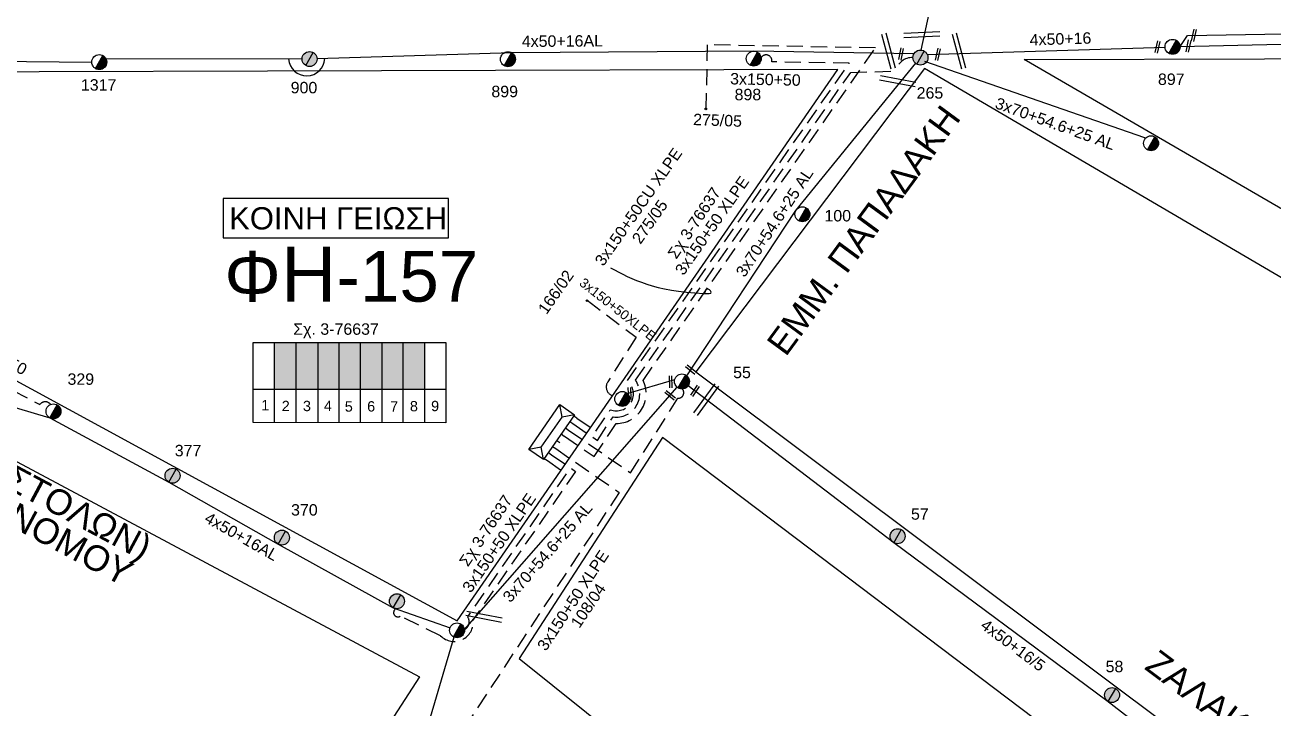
# Model space of a CAD drawing. Header units: millimetres. Extents: x 7477 to 9676, y 1828 to 2857.
# Drawn here: x 9006.6 to 9203.3, y 2629.7 to 2737.3 of the extents above; entities that cross this region are included whole.
import ezdxf
from ezdxf.enums import TextEntityAlignment as Align

# ---------------------------------------------------------------- set-up
doc = ezdxf.new("R2010")
doc.units = ezdxf.units.MM
doc.linetypes.add('DASHED', pattern=[19.05, 12.7, -6.35])
for name, color, linetype, lineweight in [('3x150+50', 7, 'Continuous', 30), ('3x150+50 XLPE', 7, 'SYN_LINE', 30), ('3x150AL+50CUXLPE', 7, 'Continuous', 30), ('3x70+54.6+25 AL', 7, 'SYN_LINE', 30), ('4x50+16', 7, 'Continuous', 30), ('4x50+16_5', 7, 'Continuous', 30), ('4x50+16AL', 7, 'Continuous', 30), ('text διευθύνσεων', 250, 'Continuous', 30), ('Υπόβαθρο ΔΕΗ', 7, 'Continuous', 30)]:
    doc.layers.add(name, color=color, linetype=linetype, lineweight=lineweight)
for name, color, linetype in [('Pillar OTE', 7, 'Continuous'), ('TEXT ΚΑΛΩΔΙΩΝ', 7, 'Continuous'), ('Άγνωστα', 7, 'Continuous'), ('Επιγραφές - Σχήματα', 7, 'Continuous'), ('Καλώδια ΧΤ   3x150+50CU', 7, 'DASHED'), ('Καλώδια ΧΤ   3x150AL+50CU', 7, 'DASHED'), ('Μηχανική τομή', 7, 'Continuous'), ('Στύλος Ξύλινος', 7, 'Continuous'), ('Στύλος Ξύλινος @ 1', 7, 'Continuous'), ('Στύλος ΦΜ', 7, 'Continuous'), ('Στύλος ΦΜ @ 1', 7, 'Continuous'), ('Συνδέσεις', 7, 'Continuous'), ('Τομή', 7, 'Continuous'), ('Υποσταθμός πόλεως', 7, 'Continuous')]:
    doc.layers.add(name, color=color, linetype=linetype)
doc.styles.add('arial', font='ARIAL.TTF')
doc.styles.get("Standard").update_dxf_attribs({"font": 'ARIAL.TTF'})
doc.linetypes.add('SYN_LINE', pattern='A,0.5,-0.0001,["/\\/\\/\\/",Standard,S=0.1,R=0,X=0,Y=-0.05],-0.25', length=0.7501)

# ---------------------------------------------------------------- blocks, each defined once
blk = doc.blocks.new('ΥΠΑΡΧΩΝ ΤΣΙΜΕΝΤΕΝΙΟΣ ΣΤΥΛΟΣ')
at = {"layer": 'Στύλος ΦΜ'}
blk.add_hatch(color=7, dxfattribs=at).paths.add_polyline_path([(-1.29, -2.28, 0.574793), (2.62, 0, 0.268822), (1.3, 2.27)])
at = {"layer": 'Στύλος ΦΜ', "color": 7}
blk.add_line((-1.29, -2.28), (1.3, 2.27), dxfattribs=at)
blk.add_circle((0, 0), 2.62, dxfattribs=at)
at = {"layer": 'Στύλος ΦΜ', "flags": 4}
for tag, p in [('ΑΡΙΘΜΟΣ', (-4.68, 8.05)), ('ΤΥΠΟΣ', (-4.91, 3.03))]:
    blk.add_attdef(tag, p, '', height=4, dxfattribs=at)
blk = doc.blocks.new('ΥΠΑΡΧΩΝ ΞΥΛΙΝΟΣ ΣΤΥΛΟΣ')
at = {"layer": 'Στύλος Ξύλινος'}
h = blk.add_hatch(color=7, dxfattribs=at)
h.paths.add_polyline_path([(-2.62, 0, 0.270008), (-1.29, -2.28), (1.3, 2.27, 0.576266)])
h.paths.add_polyline_path([(-1.29, -2.28, 0.574793), (2.62, 0, 0.268822), (1.3, 2.27)])
at = {"layer": 'Στύλος Ξύλινος', "color": 7}
blk.add_line((-1.29, -2.28), (1.3, 2.27), dxfattribs=at)
blk.add_circle((0, 0), 2.62, dxfattribs=at)
at = {"layer": 'Στύλος Ξύλινος', "flags": 4}
for tag, p in [('ΑΡΙΘΜΟΣ', (-4.91, 8.6)), ('ΤΥΠΟΣ', (-4.85, 3.39))]:
    blk.add_attdef(tag, p, '', height=4, dxfattribs=at)
blk = doc.blocks.new('ΥΠΟΣΤΑΘΜΟΣ ΠΟΛΕΩΣ 8 ΑΝΑΧΩΡΗΣΕΩΝ')
at = {"layer": 'Υποσταθμός πόλεως', "linetype": 'Continuous', "ltscale": 40}
for p, q in [((-8.18, -2.82), (-8.18, -4)), ((-5.9, -2.82), (-5.9, -4)), ((-3.55, -2.82), (-3.55, -4)), ((-1.28, -2.82), (-1.28, -4)), ((1.23, -2.82), (1.23, -4)), ((3.56, -2.82), (3.56, -4)), ((6.03, -2.82), (6.03, -4)), ((8.16, -2.82), (8.16, -4))]:
    blk.add_line(p, q, dxfattribs=at)
blk.add_lwpolyline([(-8.57, 2.82), (8.57, 2.82), (8.57, -2.82), (-8.57, -2.82)], close=True, dxfattribs=at)
for points in [[(-5.75, 0), (-8.57, 2.82)], [(5.75, 0), (8.57, 2.82)], [(-8.57, -2.82), (-5.75, 0)], [(-5.75, 0), (5.75, 0)], [(8.57, -2.82), (5.75, 0)]]:
    blk.add_lwpolyline(points, dxfattribs=at)
at = {"layer": 'Υποσταθμός πόλεως', "linetype": 'SYN_LINE', "ltscale": 40, "flags": 1}
for tag, p in [('ΜΕΤΑΣΧΗΜΑΤΙΣΜΟΣ', (9.59, 1.44)), ('ΙΣΧΥΣ', (9.57, -1.35)), ('ΑΡΙΘΜΟΣ', (9.69, -4.07))]:
    blk.add_attdef(tag, p, '', height=1.8, dxfattribs=at)
blk = doc.blocks.new('ΜΗΧΑΝΙΚΗ ΤΟΜΗ')
at = {"layer": 'Μηχανική τομή', "ltscale": 40}
for p, q in [((-1.89, 0.78), (5.69, 0.78)), ((-1.89, -0.77), (5.69, -0.77))]:
    blk.add_line(p, q, dxfattribs=at)
blk = doc.blocks.new('ΤΟΜΗ')
at = {"layer": 'Τομή', "ltscale": 40}
for p, q in [((-5.68, 0), (17.06, 0)), ((-5.68, -2.77), (17.06, -2.77))]:
    blk.add_line(p, q, dxfattribs=at)
blk = doc.blocks.new('_ΣΥΝΔΕΣΗ')
at = {"layer": 'Συνδέσεις', "linetype": 'SYN_LINE', "ltscale": 40}
blk.add_hatch(color=256, dxfattribs=at).paths.add_polyline_path([(0.5, -0.01, 1), (-0.5, -0.01, 1)])
at = {"layer": 'Συνδέσεις'}
blk.add_circle((0, -0.01), 0.5, dxfattribs=at)

msp = doc.modelspace()

# ---------------------------------------------------------------- hatches: boundary and pattern name
at = {"layer": 'Καλώδια ΧΤ   3x150AL+50CU', "linetype": 'DASHED', "lineweight": -3, "ltscale": 0.2}
h = msp.add_hatch(color=1, dxfattribs=at)
h.dxf.hatch_style = 1
h.paths.add_polyline_path([(9049.36, 2687.31), (9045.92, 2687.31), (9045.92, 2679.95), (9049.36, 2679.95)])
h = msp.add_hatch(color=27, dxfattribs=at)
h.dxf.hatch_style = 1
h.paths.add_polyline_path([(9049.36, 2679.95), (9052.8, 2679.94), (9052.8, 2687.31), (9049.36, 2687.31)])
h = msp.add_hatch(color=5, dxfattribs=at)
h.dxf.hatch_style = 1
h.paths.add_polyline_path([(9056.04, 2687.31), (9052.74, 2687.31), (9052.74, 2679.95), (9056.04, 2679.94)])
h = msp.add_hatch(color=2, dxfattribs=at)
h.dxf.hatch_style = 1
h.paths.add_polyline_path([(9059.46, 2687.31), (9056.16, 2687.31), (9056.16, 2679.94), (9059.46, 2679.94)])
h = msp.add_hatch(color=173, dxfattribs=at)
h.dxf.hatch_style = 1
h.paths.add_polyline_path([(9062.88, 2687.31), (9059.58, 2687.31), (9059.58, 2679.94), (9062.88, 2679.94)])
h = msp.add_hatch(color=30, dxfattribs=at)
h.dxf.hatch_style = 1
h.paths.add_polyline_path([(9062.88, 2679.93), (9066.32, 2679.93), (9066.32, 2687.3), (9062.88, 2687.3)])
h = msp.add_hatch(color=85, dxfattribs=at)
h.dxf.hatch_style = 1
h.paths.add_polyline_path([(9066.22, 2679.95), (9069.65, 2679.94), (9069.66, 2687.31), (9066.22, 2687.31)])

# ---------------------------------------------------------------- linework, layer by layer
at = {"layer": '3x150+50', "color": 5, "lineweight": -3, "ltscale": 0.2}
msp.add_lwpolyline([(9147.83, 2733.39), (9149.2, 2739.63), (9149.2, 2739.63)], dxfattribs=at)
at = {"layer": '3x150+50', "color": 2, "linetype": 'DASHED', "lineweight": -3, "ltscale": 0.2}
msp.add_lwpolyline([(8987.89, 2688.67), (9008.93, 2677.5, -0.491654), (9010.66, 2677.53, 12.695795)], format="xyb", dxfattribs=at)
at = {"layer": '3x150+50 XLPE', "color": 1, "linetype": 'DASHED', "lineweight": -3, "ltscale": 0.2}
msp.add_lwpolyline([(9093.58, 2675.39), (9096.58, 2673.32), (9098.84, 2676.69, 0.840576), (9101.55, 2681.28), (9136.51, 2731.3), (9124.3, 2731.55, 0.830083), (9122.62, 2732.2, -1.856214)], format="xyb", dxfattribs=at)
at = {"layer": '3x150+50 XLPE', "color": 173, "linetype": 'DASHED', "lineweight": -3, "ltscale": 0.2}
for points in [[(9095.2, 2693.94), (9102.93, 2688.12), (9098.44, 2681.08, 0.587844), (9099.65, 2678.83, 1.820431)], [(9092.27, 2673.5), (9102.05, 2666.75), (9109.52, 2678.51, 0.675297), (9110.19, 2679.98, -2.432913)]]:
    msp.add_lwpolyline(points, format="xyb", dxfattribs=at)
at = {"layer": '3x150+50 XLPE', "color": 30, "linetype": 'DASHED', "lineweight": -3, "ltscale": 0.2}
msp.add_lwpolyline([(9090.25, 2670.57), (9100.26, 2663.67), (9071, 2619.17, -0.42247), (9067.9, 2614.96), (9072.21, 2611.97), (9067.11, 2605.46), (9064.93, 2606.82, 0.473131), (9062.28, 2605.92), (9055.1, 2594.69), (9058.94, 2591.68), (9053.26, 2584.32), (9066.8, 2573.87), (9057.9, 2562.33)], format="xyb", dxfattribs=at)
at = {"layer": '3x150+50 XLPE', "color": 2, "linetype": 'DASHED', "lineweight": -3, "ltscale": 0.2}
msp.add_lwpolyline([(9089.58, 2669.61), (9093.39, 2666.98), (9077.19, 2643.5, -0.7215), (9072.11, 2641.06), (9065.73, 2644.15, -1.089012), (9065.11, 2645.34)], format="xyb", dxfattribs=at)
at = {"layer": '3x150+50 XLPE', "color": 5, "linetype": 'DASHED', "lineweight": -3, "ltscale": 0.2}
msp.add_lwpolyline([(9088.94, 2668.67), (9091.92, 2666.61), (9076.36, 2644.07, -0.455039), (9075.87, 2642.03)], format="xyb", dxfattribs=at)
at = {"layer": '3x150AL+50CUXLPE', "color": 85, "linetype": 'DASHED', "lineweight": -3, "ltscale": 0.2}
msp.add_lwpolyline([(9091.61, 2672.54), (9096.3, 2669.3), (9099.79, 2674.52, 0.556386), (9104.01, 2681.31), (9140.63, 2733.73), (9114.12, 2734.21), (9113.93, 2724.17)], format="xyb", dxfattribs=at)
at = {"layer": '3x150AL+50CUXLPE', "color": 27, "linetype": 'DASHED', "lineweight": -3, "ltscale": 0.2}
msp.add_lwpolyline([(9092.97, 2674.51), (9096.81, 2671.87), (9099.28, 2675.55, 0.656356), (9102.82, 2681.35), (9136.74, 2729.87), (9143.85, 2730.08, -0.377999), (9146.55, 2732.2, 0.595147)], format="xyb", dxfattribs=at)
at = {"layer": '3x70+54.6+25 AL', "color": 27, "linetype": 'SYN_LINE', "lineweight": -3, "ltscale": 15}
for points in [[(9188.64, 2733.94), (9189.81, 2735.67), (9226.44, 2736.32), (9227.31, 2734.83), (9228.12, 2736.39), (9267.89, 2736.46), (9268.7, 2735.19), (9269.79, 2736.5), (9286.26, 2735.14), (9286.84, 2734.17)], [(9188.64, 2733.94), (9227.31, 2734.83), (9268.7, 2735.19), (9286.28, 2733.29)]]:
    msp.add_lwpolyline(points, dxfattribs=at)
at = {"layer": '3x70+54.6+25 AL', "color": 1, "linetype": 'SYN_LINE', "lineweight": -3, "ltscale": 15}
msp.add_lwpolyline([(8970.72, 2731.98), (9017.13, 2731.5)], dxfattribs=at)
at = {"layer": '3x70+54.6+25 AL', "color": 173, "linetype": 'SYN_LINE', "lineweight": -3, "ltscale": 15}
for points in [[(9110.93, 2682.04), (9128.11, 2708.09), (9146.98, 2731.3)], [(9075.87, 2642.03), (9109.37, 2680.27)]]:
    msp.add_lwpolyline(points, dxfattribs=at)
at = {"layer": '3x70+54.6+25 AL', "color": 7, "linetype": 'SYN_LINE', "ltscale": 20}
msp.add_lwpolyline([(9148.36, 2731.62), (9183.05, 2719.62)], dxfattribs=at)
at = {"layer": '3x70+54.6+25 AL', "color": 173, "linetype": 'SYN_LINE', "lineweight": -3, "ltscale": 10}
msp.add_lwpolyline([(9101.52, 2679.27), (9109.02, 2681.47)], dxfattribs=at)
at = {"layer": '3x70+54.6+25 AL', "color": 5, "linetype": 'SYN_LINE', "lineweight": -3, "ltscale": 15}
msp.add_lwpolyline([(9074.2, 2640.85), (9067.66, 2618.7), (9062.32, 2609.35), (9054.21, 2594.71)], dxfattribs=at)
at = {"layer": '4x50+16', "color": 27, "lineweight": -3, "ltscale": 0.2}
msp.add_lwpolyline([(9148.8, 2732.71), (9186.28, 2733.87)], dxfattribs=at)
at = {"layer": '4x50+16_5', "color": 30, "lineweight": -3, "ltscale": 0.2}
msp.add_lwpolyline([(9111.12, 2680.49), (9143.55, 2655.74), (9177.11, 2630.86), (9206.02, 2608.54), (9232.39, 2589.79), (9259.49, 2568.51), (9295.99, 2542.42)], dxfattribs=at)
at = {"layer": '4x50+16AL', "color": 1, "lineweight": -3, "ltscale": 0.2}
for points in [[(9146.69, 2732.78), (9121.48, 2733.22), (9083.31, 2732.97), (9052.63, 2732.01)], [(9050.27, 2731.94), (9019.37, 2732)]]:
    msp.add_lwpolyline(points, dxfattribs=at)
at = {"layer": '4x50+16AL', "color": 2, "lineweight": -3, "ltscale": 0.2}
msp.add_lwpolyline([(8928.18, 2711.57), (8954.35, 2698.76), (8983.69, 2683.42), (9010.52, 2675.41), (9029.28, 2665.28), (9046.51, 2655.52), (9064.65, 2645.48), (9073.59, 2642.31)], dxfattribs=at)
at = {"layer": 'Pillar OTE', "lineweight": -3, "ltscale": 40}
for points in [[(9042.59, 2674.67), (9042.59, 2687.31), (9072.92, 2687.31), (9072.92, 2674.64), (9042.59, 2674.67)], [(9045.92, 2674.67), (9045.92, 2687.31)], [(9049.36, 2674.67), (9049.36, 2687.31)], [(9052.8, 2674.66), (9052.8, 2687.31)], [(9056.1, 2674.66), (9056.1, 2687.31)], [(9059.48, 2674.65), (9059.48, 2687.31)], [(9062.88, 2674.65), (9062.88, 2687.31)], [(9066.21, 2674.65), (9066.22, 2687.31)], [(9069.6, 2674.64), (9069.6, 2687.31)], [(9042.59, 2679.95), (9072.92, 2679.92)]]:
    msp.add_lwpolyline(points, dxfattribs=at)
at = {"layer": 'Επιγραφές - Σχήματα', "color": 190, "lineweight": -3}
msp.add_lwpolyline([(9037.82, 2703.79), (9073.34, 2703.79), (9073.34, 2709.97), (9037.82, 2709.97)], close=True, dxfattribs=at)
at = {"layer": 'Καλώδια ΧΤ   3x150+50CU', "color": 7, "linetype": 'Continuous', "ltscale": 0.2}
msp.add_arc((9051, 2732.18), 2.86, 183.8365, 357.4649, dxfattribs=at)
at = {"layer": 'Υπόβαθρο ΔΕΗ', "lineweight": -3}
for points in [[(9164.06, 2731.88), (9277.73, 2732.23), (9258.91, 2676.83)], [(9134.69, 2730.34), (8918.92, 2729.68), (8918.54, 2729.63), (8918.35, 2729.6), (8918.22, 2729.49), (8918.05, 2729.32), (8917.99, 2729.14), (8917.98, 2728.94), (8918.04, 2728.75), (8918.21, 2728.6), (8918.59, 2728.41), (9074.72, 2643.44)]]:
    msp.add_lwpolyline(points, close=True, dxfattribs=at)
for points in [[(9255.52, 2667.65), (9148.39, 2730.48), (9112.34, 2682.68), (9230.74, 2593.93)], [(8888.96, 2645.97), (8851.55, 2594.18), (8839.99, 2601.61), (8898.38, 2725.66), (9068.79, 2634.61), (9055.6, 2614.21)], [(9220.02, 2586.87), (9107.09, 2672.33), (9084.47, 2637.5), (9180.23, 2560.67)]]:
    msp.add_lwpolyline(points, dxfattribs=at)
msp.add_spline([(9098.88, 2699.07), (9113.59, 2695.02), (9114.75, 2695.25), (9114.08, 2695.72), (9113.52, 2694.92), (9113.4, 2694.91)], degree=3, dxfattribs=at)

# ---------------------------------------------------------------- block references
at = {"layer": 'Μηχανική τομή', "lineweight": -3, "xscale": 0.2499999999999996, "yscale": 0.2499999999999996, "zscale": 0.4999999999999997}
for p, rotation in [((9190.9, 2736.19), 257.716989652769), ((9185.17, 2734.34), 257.716989652769), ((9190.03, 2734.48), 257.716989652769), ((9144.74, 2733.24), 257.716989652769), ((9150.55, 2733.17), 257.716989652769), ((9111.2, 2683.35), 321.0994914840042), ((9108.32, 2681.55), 272.3236392139241), ((9101.84, 2679.73), 272.3236392139241), ((9107.91, 2679.3), 321.0994914840042), ((9112.44, 2680.07), 234.9680245887962)]:
    msp.add_blockref('ΜΗΧΑΝΙΚΗ ΤΟΜΗ', p, dxfattribs=dict(at, rotation=rotation))
at = {"layer": 'Στύλος Ξύλινος @ 1', "lineweight": -3, "ltscale": 40}
ref = msp.add_blockref('ΥΠΑΡΧΩΝ ΞΥΛΙΝΟΣ ΣΤΥΛΟΣ', (9051.45, 2731.98), dxfattribs=dict(at, xscale=0.4499999999998181, yscale=0.4499999999998181, zscale=0.4499999999998181))
ref.add_attrib('ΤΥΠΟΣ', '900', (9048.48, 2726.57), dxfattribs={"layer": 'Στύλος Ξύλινος', "height": 1.8, "flags": 4})
ref = msp.add_blockref('ΥΠΑΡΧΩΝ ΞΥΛΙΝΟΣ ΣΤΥΛΟΣ', (9147.73, 2732.21), dxfattribs=dict(at, xscale=0.4499999999998181, yscale=0.4499999999998181, zscale=0.4499999999998181))
ref.add_attrib('ΤΥΠΟΣ', '265', (9147.13, 2725.74), dxfattribs={"layer": 'Στύλος Ξύλινος', "height": 1.8, "flags": 4})
ref = msp.add_blockref('ΥΠΑΡΧΩΝ ΞΥΛΙΝΟΣ ΣΤΥΛΟΣ', (9029.86, 2666.3), dxfattribs=dict(at, xscale=0.4499999999998369, yscale=0.4499999999998369, zscale=0.4499999999998369))
ref.add_attrib('ΤΥΠΟΣ', '377', (9030.21, 2669.36), dxfattribs={"layer": 'Στύλος Ξύλινος', "height": 1.8, "rotation": 360, "flags": 4})
ref = msp.add_blockref('ΥΠΑΡΧΩΝ ΞΥΛΙΝΟΣ ΣΤΥΛΟΣ', (9047.09, 2656.54), dxfattribs=dict(at, xscale=0.4499999999997381, yscale=0.4499999999997381, zscale=0.4499999999997381))
ref.add_attrib('ΤΥΠΟΣ', '370', (9048.54, 2660.01), dxfattribs={"layer": 'Στύλος Ξύλινος', "height": 1.8, "rotation": 360, "flags": 4})
ref = msp.add_blockref('ΥΠΑΡΧΩΝ ΞΥΛΙΝΟΣ ΣΤΥΛΟΣ', (9144.13, 2656.76), dxfattribs=dict(at, xscale=0.4499999999998181, yscale=0.4499999999998181, zscale=0.4499999999998181))
ref.add_attrib('ΤΥΠΟΣ', '57', (9146.24, 2659.36), dxfattribs={"layer": 'Στύλος Ξύλινος', "height": 1.8, "flags": 4})
at = {"layer": 'Στύλος Ξύλινος @ 1', "lineweight": -3, "ltscale": 40, "xscale": 0.4499999999998181, "yscale": 0.4499999999998181, "zscale": 0.4499999999998181}
msp.add_blockref('ΥΠΑΡΧΩΝ ΞΥΛΙΝΟΣ ΣΤΥΛΟΣ', (9065.23, 2646.51), dxfattribs=at)
at = {"layer": 'Στύλος Ξύλινος @ 1', "lineweight": -3, "ltscale": 40}
ref = msp.add_blockref('ΥΠΑΡΧΩΝ ΞΥΛΙΝΟΣ ΣΤΥΛΟΣ', (9177.92, 2631.72), dxfattribs=dict(at, xscale=0.4499999999998181, yscale=0.4499999999998181, zscale=0.4499999999998181))
ref.add_attrib('ΤΥΠΟΣ', '58', (9176.91, 2635.32), dxfattribs={"layer": 'Στύλος Ξύλινος', "height": 1.8, "flags": 4})
at = {"layer": 'Στύλος ΦΜ @ 1', "lineweight": -3, "ltscale": 40}
ref = msp.add_blockref('ΥΠΑΡΧΩΝ ΤΣΙΜΕΝΤΕΝΙΟΣ ΣΤΥΛΟΣ', (9187.46, 2733.9), dxfattribs=dict(at, xscale=0.449999999999818, yscale=0.449999999999818, zscale=0.449999999999818))
ref.add_attrib('ΤΥΠΟΣ', '897', (9185.16, 2727.89), dxfattribs={"layer": 'Στύλος ΦΜ', "height": 1.8, "flags": 4})
ref = msp.add_blockref('ΥΠΑΡΧΩΝ ΤΣΙΜΕΝΤΕΝΙΟΣ ΣΤΥΛΟΣ', (9018.31, 2731.49), dxfattribs=dict(at, xscale=0.449999999999825, yscale=0.449999999999825, zscale=0.449999999999825))
ref.add_attrib('ΑΡΙΘΜΟΣ', '1317', (9015.42, 2727), dxfattribs={"layer": 'Στύλος ΦΜ', "height": 1.8, "flags": 4})
ref = msp.add_blockref('ΥΠΑΡΧΩΝ ΤΣΙΜΕΝΤΕΝΙΟΣ ΣΤΥΛΟΣ', (9082.72, 2731.95), dxfattribs=dict(at, xscale=0.4499999999997619, yscale=0.4499999999997619, zscale=0.4499999999997619))
ref.add_attrib('ΤΥΠΟΣ', '899', (9080.11, 2725.96), dxfattribs={"layer": 'Στύλος ΦΜ', "height": 1.8, "flags": 4})
ref = msp.add_blockref('ΥΠΑΡΧΩΝ ΤΣΙΜΕΝΤΕΝΙΟΣ ΣΤΥΛΟΣ', (9121.46, 2732.04), dxfattribs=dict(at, xscale=0.4499999999998462, yscale=0.4499999999998462, zscale=0.4499999999998462))
ref.add_attrib('ΤΥΠΟΣ', '898', (9118.44, 2725.48), dxfattribs={"layer": 'Στύλος ΦΜ', "height": 1.8, "flags": 4})
at = {"layer": 'Στύλος ΦΜ @ 1', "lineweight": -3, "ltscale": 40, "xscale": 0.4499999999998181, "yscale": 0.4499999999998181, "zscale": 0.4499999999998181}
for p in [(9184.07, 2718.7), (9100.74, 2678.39), (9074.7, 2641.92)]:
    msp.add_blockref('ΥΠΑΡΧΩΝ ΤΣΙΜΕΝΤΕΝΙΟΣ ΣΤΥΛΟΣ', p, dxfattribs=at)
at = {"layer": 'Στύλος ΦΜ @ 1', "lineweight": -3, "ltscale": 40}
ref = msp.add_blockref('ΥΠΑΡΧΩΝ ΤΣΙΜΕΝΤΕΝΙΟΣ ΣΤΥΛΟΣ', (9129.13, 2707.51), dxfattribs=dict(at, xscale=0.449999999999818, yscale=0.449999999999818, zscale=0.449999999999818))
ref.add_attrib('ΤΥΠΟΣ', '100', (9132.6, 2706.38), dxfattribs={"layer": 'Στύλος ΦΜ', "height": 1.8, "flags": 4})
ref = msp.add_blockref('ΥΠΑΡΧΩΝ ΤΣΙΜΕΝΤΕΝΙΟΣ ΣΤΥΛΟΣ', (9110.15, 2681.15), dxfattribs=dict(at, xscale=0.4499999999997051, yscale=0.4499999999997051, zscale=0.4499999999997051))
ref.add_attrib('ΤΥΠΟΣ', '55', (9118.21, 2681.67), dxfattribs={"layer": 'Στύλος ΦΜ', "height": 1.8, "rotation": 360, "flags": 4})
ref = msp.add_blockref('ΥΠΑΡΧΩΝ ΤΣΙΜΕΝΤΕΝΙΟΣ ΣΤΥΛΟΣ', (9011.1, 2676.44), dxfattribs=dict(at, xscale=0.4499999999999484, yscale=0.4499999999999484, zscale=0.4499999999999484))
ref.add_attrib('ΤΥΠΟΣ', '329', (9013.31, 2680.62), dxfattribs={"layer": 'Στύλος ΦΜ', "height": 1.8, "flags": 4})
at = {"layer": 'Συνδέσεις', "lineweight": -3, "xscale": 0.25, "yscale": 0.25, "zscale": 0.25}
for p in [(9113.91, 2724.12), (9095.19, 2693.88)]:
    msp.add_blockref('_ΣΥΝΔΕΣΗ', p, dxfattribs=at)
at = {"layer": 'Τομή', "lineweight": -3}
for p, xscale, yscale, zscale, rotation in [((9142.64, 2734.72), 0.2499999999999995, 0.2499999999999995, 0.2499999999999995, 284.945410269478), ((9146.52, 2736.12), 0.2499999999999995, 0.2499999999999995, 0.2499999999999995, 2.531092640073206), ((9153.75, 2734.72), 0.2499999999999995, 0.2499999999999995, 0.2499999999999995, 284.945410269478), ((9142.82, 2729.13), 0.2499999999999995, 0.2499999999999995, 0.2499999999999995, 349.2121204036406), ((9112.86, 2677.36), 0.2499999999999996, 0.2499999999999996, 0.2499999999999996, 53.64867218581642), ((9077.62, 2644.7), 0.2499999999999995, 0.2499999999999995, 0.2499999999999995, 349.2121204036406)]:
    msp.add_blockref('ΤΟΜΗ', p, dxfattribs=dict(at, xscale=xscale, yscale=yscale, zscale=zscale, rotation=rotation))
at = {"layer": 'Υποσταθμός πόλεως', "lineweight": -3, "xscale": 0.4999999999999998, "yscale": 0.4999999999999998, "zscale": 0.4999999999999998, "rotation": 55.38912009270964}
msp.add_blockref('ΥΠΟΣΤΑΘΜΟΣ ΠΟΛΕΩΣ 8 ΑΝΑΧΩΡΗΣΕΩΝ', (9089.61, 2673.17), dxfattribs=at)

# ---------------------------------------------------------------- texts
at = {"lineweight": -3, "ltscale": 30, "char_height": 1.63, "width": 11.2573, "attachment_point": 1}
for s, insert in [('1', (9043.84, 2678.23)), ('2', (9047.07, 2678.1)), ('3', (9050.41, 2678.1)), ('4', (9053.71, 2678.1)), ('5', (9057.01, 2678.02)), ('6', (9060.53, 2678.04)), ('7', (9064.16, 2678.04)), ('8', (9067.27, 2678.07)), ('9', (9070.61, 2678.1))]:
    msp.add_mtext(s, dxfattribs=dict(at, insert=insert))
at = {"layer": 'text διευθύνσεων', "color": 7, "lineweight": -3}
for s, rotation, p in [('(ΑΓ. ΑΠΟΣΤΟΛΩΝ)', 331.8846, (9004.51, 2666.12)), ('ΑΝΤ. ΟΙΚΟΝΟΜΟΥ', 331.8846, (9001.32, 2662.15)), ('ΖΑΛΑΚΩΣΤΑ', 323.1442, (9197.31, 2627.59))]:
    msp.add_text(s, height=4, rotation=rotation, dxfattribs=at).set_placement(p, align=Align.MIDDLE_CENTER)
at = {"layer": 'text διευθύνσεων', "color": 7, "lineweight": -3, "ltscale": 40, "insert": (9123.27, 2687.29), "char_height": 4, "width": 94.4586, "attachment_point": 1, "rotation": 53.6766, "style": 'arial'}
msp.add_mtext('ΕΜΜ. ΠΑΠΑΔΑΚΗ', dxfattribs=at)
at = {"layer": 'TEXT ΚΑΛΩΔΙΩΝ', "linetype": 'Continuous', "lineweight": -3, "ltscale": 0.2}
for s, height, rotation, p in [('4x50+16', 1.8, 1.7724, (9169.8, 2735.16)), ('4x50+16AL', 1.8, 0.3716, (9091.3, 2734.82)), ('3x150+50 ', 1.8, 358.7984, (9123.65, 2728.76)), ('3x70+54.6+25 AL', 1.8, 340.2697, (9168.98, 2721.78)), ('3x150+50CU XLPE', 1.8, 55.0449, (9103.28, 2708.68)), ('3x150+50 XLPE', 1.8, 55.0449, (9114.88, 2705.73)), ('3x70+54.6+25 AL', 1.8, 56.5929, (9124.72, 2706.22)), ('3x150+50XLPE', 1.5, 321.8621, (9100.04, 2692.51)), ('3x150+50', 1.8, 332.0281, (9001.82, 2685.48)), ('3x150+50 XLPE', 1.8, 55.3891, (9081.32, 2655.72)), ('3x70+54.6+25 AL', 1.8, 48.7759, (9088.95, 2654.23)), ('4x50+16AL', 1.8, 330.4662, (9040.74, 2656.72)), ('3x150+50 XLPE', 1.8, 56.6701, (9092.96, 2646.64)), ('4x50+16/5', 1.8, 323.4483, (9162.33, 2639.58))]:
    msp.add_text(s, height=height, rotation=rotation, dxfattribs=at).set_placement(p, align=Align.MIDDLE_CENTER)
at = {"layer": 'Άγνωστα', "lineweight": -3, "ltscale": 40, "char_height": 1.8, "width": 27.758, "attachment_point": 1, "style": 'arial'}
for s, insert, rotation in [('275/05', (9111.95, 2723.37), 357.865), ('Σχ 3-76637', (9107.76, 2701.32), 56.2451), ('275/05', (9102.13, 2703.7), 55), ('166/02', (9087.32, 2692.62), 55), ('Σχ 3-76637', (9074.91, 2652.82), 56.2451), ('108/04', (9092.48, 2643.13), 56.2451)]:
    msp.add_mtext(s, dxfattribs=dict(at, insert=insert, rotation=rotation))
at = {"layer": 'Άγνωστα', "lineweight": -3, "ltscale": 40, "insert": (9048.88, 2690.31), "char_height": 1.8, "width": 27.758, "attachment_point": 1, "style": 'arial'}
msp.add_mtext('Σχ. 3-76637', dxfattribs=at)
at = {"layer": 'Επιγραφές - Σχήματα', "color": 190, "lineweight": -3, "insert": (9038.78, 2708.62), "char_height": 3.5, "width": 35.1311, "attachment_point": 1}
msp.add_mtext('KOINH ΓΕΙΩΣΗ', dxfattribs=at)
at = {"layer": 'Υπόβαθρο ΔΕΗ', "lineweight": -3, "insert": (9038.02, 2702.4), "char_height": 8, "width": 84.6573, "attachment_point": 1}
msp.add_mtext('Φ{\\H1.0833x;H}-157', dxfattribs=at)

doc.saveas('drawing.dxf')
